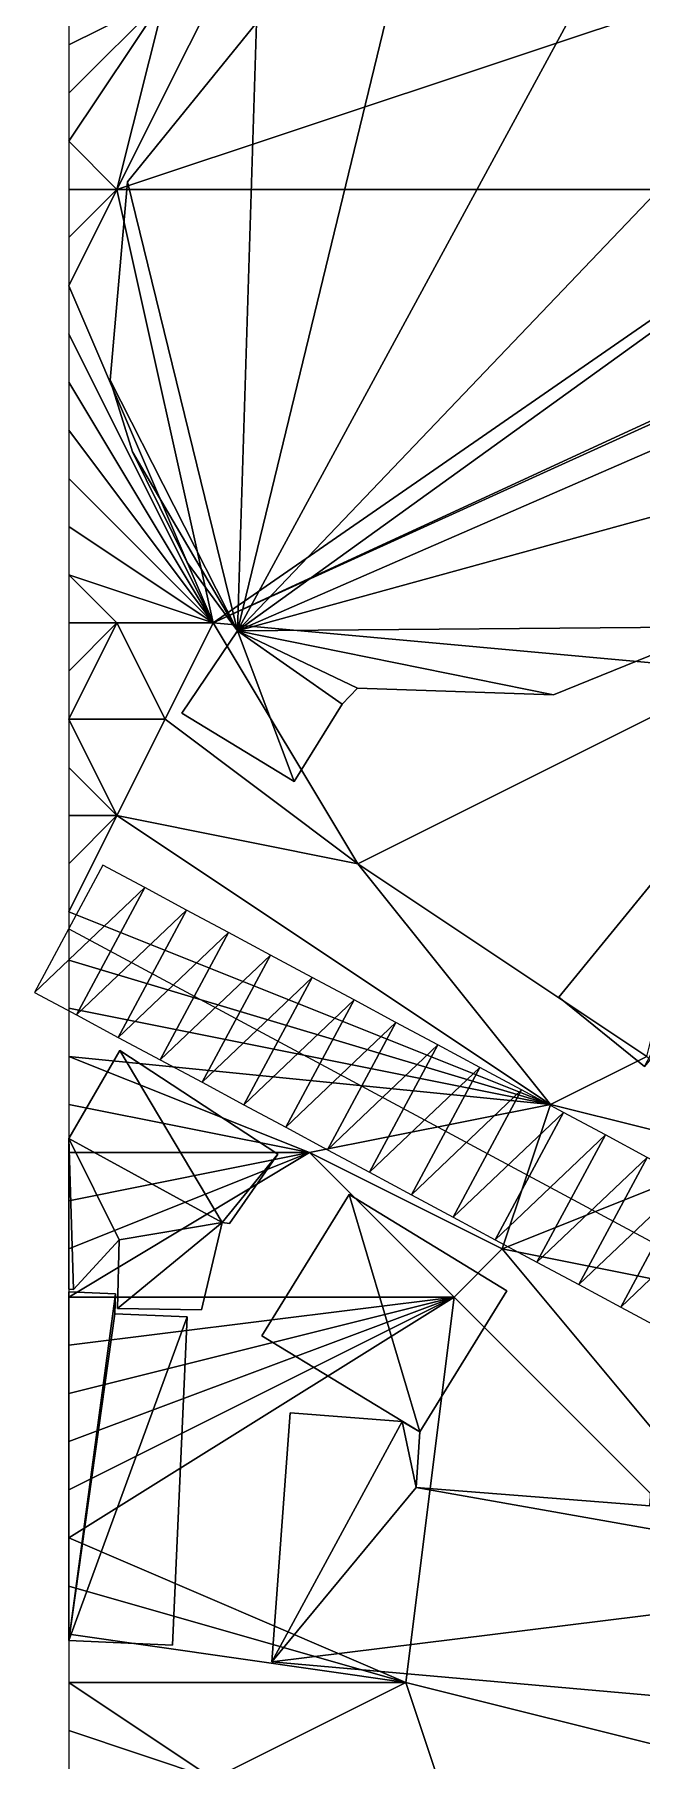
# Model space of a CAD drawing. Header units: metres. Extents: x -1103 to 901, y -902 to 905.
# Drawn here: x -1101.4 to -1076.2, y -113.2 to -41.6 of the extents above; entities that cross this region are included whole.
import ezdxf

# ---------------------------------------------------------------- set-up
doc = ezdxf.new("R2010")
doc.units = ezdxf.units.M
for name, color, linetype in [('OSM_BUILDING_FOOTPRINTS', 7, 'CONTINUOUS'), ('OSM_BUILDING_ROOFS', 1, 'CONTINUOUS'), ('OSM_BUILDING_WALLS', 8, 'CONTINUOUS'), ('OSM_ROAD_AXES', 2, 'CONTINUOUS'), ('OSM_ROAD_SURFACE', 9, 'CONTINUOUS'), ('OSM_TERRAIN', 3, 'CONTINUOUS')]:
    doc.layers.add(name, color=color, linetype=linetype)

msp = doc.modelspace()

# ---------------------------------------------------------------- linework, layer by layer
at = {"layer": 'OSM_BUILDING_FOOTPRINTS'}
for points in [[(-1095.301, -69.749, 15.921), (-1092.99, -66.332, 15.921), (-1095.08, -63.49, 15.921), (-1097.357, -58.889, 15.921), (-1098.274, -55.915, 15.921), (-1097.556, -47.687, 15.921), (-1092.206, -41.084, 15.921), (-1086.016, -37.59, 15.921), (-1077.416, -37.589, 15.921), (-1070.375, -42.643, 15.921), (-1067.766, -48.139, 15.921), (-1067.313, -55.14, 15.921), (-1068.739, -59.663, 15.921), (-1072.906, -66.166, 15.921), (-1079.87, -68.986, 15.921), (-1088.016, -68.71, 15.921), (-1088.646, -69.373, 15.921), (-1090.636, -72.591, 15.921), (-1095.301, -69.749, 15.921)], [(-1079.648, -81.549, 16.204), (-1065.312, -64.009, 16.204), (-1061.753, -66.884, 16.204), (-1076.089, -84.424, 16.204), (-1079.648, -81.549, 16.204)], [(-1093.631, -90.905, 15.07), (-1093.322, -90.938, 15.07), (-1091.321, -88.063, 15.07), (-1097.876, -83.761, 15.07), (-1100, -87.414, 15.07), (-1100, -93.671, 15.07), (-1099.799, -93.681, 15.07), (-1097.909, -91.624, 15.07), (-1097.975, -94.466, 15.07), (-1094.493, -94.532, 15.07)], [(-1091.984, -95.605, 15.056), (-1088.358, -89.733, 15.056), (-1081.804, -93.736, 15.056), (-1085.429, -99.597, 15.056), (-1091.984, -95.605, 15.056)], [(-1095.079, -94.82, 15.072), (-1098.086, -94.687, 15.072), (-1098.052, -93.858, 15.072), (-1100, -93.773, 15.072), (-1100, -108.263, 15.072), (-1095.687, -108.456, 15.072)], [(-1090.812, -98.801, 15.039), (-1086.159, -99.166, 15.039), (-1085.429, -99.597, 15.039), (-1085.573, -101.909, 15.039), (-1075.868, -102.66, 15.039), (-1075.691, -100.039, 15.039), (-1074.574, -98.801, 15.039), (-1063.974, -105.724, 15.039), (-1066.693, -111.342, 15.039), (-1091.564, -109.152, 15.039), (-1090.812, -98.801, 15.039)]]:
    msp.add_polyline3d(points, close=True, dxfattribs=at)
at = {"layer": 'OSM_BUILDING_ROOFS'}
for points in [[(-1092.99, -66.332, 40.321), (-1070.375, -42.643, 40.321), (-1077.416, -37.589, 40.321)], [(-1092.99, -66.332, 40.321), (-1077.416, -37.589, 40.321), (-1086.016, -37.59, 40.321)], [(-1092.99, -66.332, 40.321), (-1086.016, -37.59, 40.321), (-1092.206, -41.084, 40.321)], [(-1092.99, -66.332, 40.321), (-1092.206, -41.084, 40.321), (-1097.556, -47.687, 40.321)], [(-1092.99, -66.332, 40.321), (-1067.766, -48.139, 40.321), (-1070.375, -42.643, 40.321)], [(-1092.99, -66.332, 40.321), (-1097.556, -47.687, 40.321), (-1098.274, -55.915, 40.321)], [(-1092.99, -66.332, 40.321), (-1067.313, -55.14, 40.321), (-1067.766, -48.139, 40.321)], [(-1092.99, -66.332, 40.321), (-1068.739, -59.663, 40.321), (-1067.313, -55.14, 40.321)], [(-1092.99, -66.332, 40.321), (-1098.274, -55.915, 40.321), (-1097.357, -58.889, 40.321)], [(-1092.99, -66.332, 40.321), (-1097.357, -58.889, 40.321), (-1095.08, -63.49, 40.321)], [(-1092.99, -66.332, 40.321), (-1072.906, -66.166, 40.321), (-1068.739, -59.663, 40.321)], [(-1065.312, -64.009, 31.004), (-1079.648, -81.549, 31.004), (-1076.089, -84.424, 31.004)], [(-1092.99, -66.332, 40.321), (-1095.301, -69.749, 40.321), (-1090.636, -72.591, 40.321)], [(-1092.99, -66.332, 40.321), (-1079.87, -68.986, 40.321), (-1072.906, -66.166, 40.321)], [(-1092.99, -66.332, 40.321), (-1090.636, -72.591, 40.321), (-1088.646, -69.373, 40.321)], [(-1092.99, -66.332, 40.321), (-1088.646, -69.373, 40.321), (-1088.016, -68.71, 40.321)], [(-1092.99, -66.332, 40.321), (-1088.016, -68.71, 40.321), (-1079.87, -68.986, 40.321)], [(-1093.631, -90.905, 36.27), (-1097.876, -83.761, 36.27), (-1100, -87.414, 36.27)], [(-1093.631, -90.905, 36.27), (-1091.321, -88.063, 36.27), (-1097.876, -83.761, 36.27)], [(-1100, -87.414, 36.27), (-1100, -93.671, 36.27), (-1099.799, -93.681, 36.27)], [(-1100, -87.414, 36.27), (-1099.799, -93.681, 36.27), (-1097.909, -91.624, 36.27)], [(-1097.909, -91.624, 36.27), (-1093.631, -90.905, 36.27), (-1100, -87.414, 36.27)], [(-1093.631, -90.905, 36.27), (-1093.322, -90.938, 36.27), (-1091.321, -88.063, 36.27)], [(-1088.358, -89.733, 26.656), (-1091.984, -95.605, 26.656), (-1085.429, -99.597, 26.656)], [(-1088.358, -89.733, 26.656), (-1085.429, -99.597, 26.656), (-1081.804, -93.736, 26.656)], [(-1097.975, -94.466, 36.27), (-1094.493, -94.532, 36.27), (-1093.631, -90.905, 36.27)], [(-1097.909, -91.624, 36.27), (-1097.975, -94.466, 36.27), (-1093.631, -90.905, 36.27)], [(-1100, -108.263, 29.872), (-1098.052, -93.858, 29.872), (-1100, -93.773, 29.872)], [(-1100, -108.263, 29.872), (-1098.086, -94.687, 29.872), (-1098.052, -93.858, 29.872)], [(-1100, -108.263, 29.872), (-1095.079, -94.82, 29.872), (-1098.086, -94.687, 29.872)], [(-1100, -108.263, 29.872), (-1095.687, -108.456, 29.872), (-1095.079, -94.82, 29.872)], [(-1086.159, -99.166, 39.439), (-1090.812, -98.801, 39.439), (-1091.564, -109.152, 39.439)], [(-1085.573, -101.909, 39.439), (-1086.159, -99.166, 39.439), (-1091.564, -109.152, 39.439)], [(-1085.573, -101.909, 39.439), (-1085.429, -99.597, 39.439), (-1086.159, -99.166, 39.439)], [(-1085.573, -101.909, 39.439), (-1091.564, -109.152, 39.439), (-1063.974, -105.724, 39.439)], [(-1063.974, -105.724, 39.439), (-1075.868, -102.66, 39.439), (-1085.573, -101.909, 39.439)], [(-1091.564, -109.152, 39.439), (-1066.693, -111.342, 39.439), (-1063.974, -105.724, 39.439)]]:
    msp.add_3dface(points, dxfattribs=at)
at = {"layer": 'OSM_BUILDING_WALLS'}
for points in [[(-1070.375, -42.643, 15.921), (-1077.416, -37.589, 15.921), (-1077.416, -37.589, 40.321)], [(-1070.375, -42.643, 15.921), (-1077.416, -37.589, 40.321), (-1070.375, -42.643, 40.321)], [(-1092.206, -41.084, 15.921), (-1097.556, -47.687, 15.921), (-1097.556, -47.687, 40.321)], [(-1092.206, -41.084, 15.921), (-1097.556, -47.687, 40.321), (-1092.206, -41.084, 40.321)], [(-1097.556, -47.687, 15.921), (-1098.274, -55.915, 15.921), (-1098.274, -55.915, 40.321)], [(-1097.556, -47.687, 15.921), (-1098.274, -55.915, 40.321), (-1097.556, -47.687, 40.321)], [(-1098.274, -55.915, 15.921), (-1097.357, -58.889, 15.921), (-1097.357, -58.889, 40.321)], [(-1098.274, -55.915, 15.921), (-1097.357, -58.889, 40.321), (-1098.274, -55.915, 40.321)], [(-1097.357, -58.889, 15.921), (-1095.08, -63.49, 15.921), (-1095.08, -63.49, 40.321)], [(-1097.357, -58.889, 15.921), (-1095.08, -63.49, 40.321), (-1097.357, -58.889, 40.321)], [(-1095.08, -63.49, 15.921), (-1092.99, -66.332, 15.921), (-1092.99, -66.332, 40.321)], [(-1095.08, -63.49, 15.921), (-1092.99, -66.332, 40.321), (-1095.08, -63.49, 40.321)], [(-1065.312, -64.009, 16.204), (-1079.648, -81.549, 16.204), (-1079.648, -81.549, 31.004)], [(-1065.312, -64.009, 16.204), (-1079.648, -81.549, 31.004), (-1065.312, -64.009, 31.004)], [(-1092.99, -66.332, 15.921), (-1095.301, -69.749, 15.921), (-1095.301, -69.749, 40.321)], [(-1092.99, -66.332, 15.921), (-1095.301, -69.749, 40.321), (-1092.99, -66.332, 40.321)], [(-1079.87, -68.986, 15.921), (-1072.906, -66.166, 15.921), (-1072.906, -66.166, 40.321)], [(-1079.87, -68.986, 15.921), (-1072.906, -66.166, 40.321), (-1079.87, -68.986, 40.321)], [(-1088.646, -69.373, 15.921), (-1088.016, -68.71, 15.921), (-1088.016, -68.71, 40.321)], [(-1088.646, -69.373, 15.921), (-1088.016, -68.71, 40.321), (-1088.646, -69.373, 40.321)], [(-1088.016, -68.71, 15.921), (-1079.87, -68.986, 15.921), (-1079.87, -68.986, 40.321)], [(-1088.016, -68.71, 15.921), (-1079.87, -68.986, 40.321), (-1088.016, -68.71, 40.321)], [(-1090.636, -72.591, 15.921), (-1088.646, -69.373, 15.921), (-1088.646, -69.373, 40.321)], [(-1090.636, -72.591, 15.921), (-1088.646, -69.373, 40.321), (-1090.636, -72.591, 40.321)], [(-1095.301, -69.749, 15.921), (-1090.636, -72.591, 15.921), (-1090.636, -72.591, 40.321)], [(-1095.301, -69.749, 15.921), (-1090.636, -72.591, 40.321), (-1095.301, -69.749, 40.321)], [(-1079.648, -81.549, 16.204), (-1076.089, -84.424, 16.204), (-1076.089, -84.424, 31.004)], [(-1079.648, -81.549, 16.204), (-1076.089, -84.424, 31.004), (-1079.648, -81.549, 31.004)], [(-1097.876, -83.761, 15.07), (-1100, -87.414, 15.07), (-1100, -87.414, 36.27)], [(-1097.876, -83.761, 15.07), (-1100, -87.414, 36.27), (-1097.876, -83.761, 36.27)], [(-1091.321, -88.063, 15.07), (-1097.876, -83.761, 15.07), (-1097.876, -83.761, 36.27)], [(-1091.321, -88.063, 15.07), (-1097.876, -83.761, 36.27), (-1091.321, -88.063, 36.27)], [(-1100, -87.414, 15.07), (-1100, -93.671, 15.07), (-1100, -93.671, 36.27)], [(-1100, -87.414, 15.07), (-1100, -93.671, 36.27), (-1100, -87.414, 36.27)], [(-1093.322, -90.938, 15.07), (-1091.321, -88.063, 15.07), (-1091.321, -88.063, 36.27)], [(-1093.322, -90.938, 15.07), (-1091.321, -88.063, 36.27), (-1093.322, -90.938, 36.27)], [(-1088.358, -89.733, 15.056), (-1091.984, -95.605, 15.056), (-1091.984, -95.605, 26.656)], [(-1088.358, -89.733, 15.056), (-1091.984, -95.605, 26.656), (-1088.358, -89.733, 26.656)], [(-1081.804, -93.736, 15.056), (-1088.358, -89.733, 15.056), (-1088.358, -89.733, 26.656)], [(-1081.804, -93.736, 15.056), (-1088.358, -89.733, 26.656), (-1081.804, -93.736, 26.656)], [(-1094.493, -94.532, 15.07), (-1093.631, -90.905, 15.07), (-1093.631, -90.905, 36.27)], [(-1094.493, -94.532, 15.07), (-1093.631, -90.905, 36.27), (-1094.493, -94.532, 36.27)], [(-1093.631, -90.905, 15.07), (-1093.322, -90.938, 15.07), (-1093.322, -90.938, 36.27)], [(-1093.631, -90.905, 15.07), (-1093.322, -90.938, 36.27), (-1093.631, -90.905, 36.27)], [(-1099.799, -93.681, 15.07), (-1097.909, -91.624, 15.07), (-1097.909, -91.624, 36.27)], [(-1099.799, -93.681, 15.07), (-1097.909, -91.624, 36.27), (-1099.799, -93.681, 36.27)], [(-1097.909, -91.624, 15.07), (-1097.975, -94.466, 15.07), (-1097.975, -94.466, 36.27)], [(-1097.909, -91.624, 15.07), (-1097.975, -94.466, 36.27), (-1097.909, -91.624, 36.27)], [(-1100, -93.671, 15.07), (-1099.799, -93.681, 15.07), (-1099.799, -93.681, 36.27)], [(-1100, -93.671, 15.07), (-1099.799, -93.681, 36.27), (-1100, -93.671, 36.27)], [(-1098.052, -93.858, 15.072), (-1100, -93.773, 15.072), (-1100, -93.773, 29.872)], [(-1098.052, -93.858, 15.072), (-1100, -93.773, 29.872), (-1098.052, -93.858, 29.872)], [(-1100, -93.773, 15.072), (-1100, -108.263, 15.072), (-1100, -108.263, 29.872)], [(-1100, -93.773, 15.072), (-1100, -108.263, 29.872), (-1100, -93.773, 29.872)], [(-1098.086, -94.687, 15.072), (-1098.052, -93.858, 15.072), (-1098.052, -93.858, 29.872)], [(-1098.086, -94.687, 15.072), (-1098.052, -93.858, 29.872), (-1098.086, -94.687, 29.872)], [(-1085.429, -99.597, 15.056), (-1081.804, -93.736, 15.056), (-1081.804, -93.736, 26.656)], [(-1085.429, -99.597, 15.056), (-1081.804, -93.736, 26.656), (-1085.429, -99.597, 26.656)], [(-1097.975, -94.466, 15.07), (-1094.493, -94.532, 15.07), (-1094.493, -94.532, 36.27)], [(-1097.975, -94.466, 15.07), (-1094.493, -94.532, 36.27), (-1097.975, -94.466, 36.27)], [(-1095.079, -94.82, 15.072), (-1098.086, -94.687, 15.072), (-1098.086, -94.687, 29.872)], [(-1095.079, -94.82, 15.072), (-1098.086, -94.687, 29.872), (-1095.079, -94.82, 29.872)], [(-1095.687, -108.456, 15.072), (-1095.079, -94.82, 15.072), (-1095.079, -94.82, 29.872)], [(-1095.687, -108.456, 15.072), (-1095.079, -94.82, 29.872), (-1095.687, -108.456, 29.872)], [(-1091.984, -95.605, 15.056), (-1085.429, -99.597, 15.056), (-1085.429, -99.597, 26.656)], [(-1091.984, -95.605, 15.056), (-1085.429, -99.597, 26.656), (-1091.984, -95.605, 26.656)], [(-1090.812, -98.801, 15.039), (-1091.564, -109.152, 15.039), (-1091.564, -109.152, 39.439)], [(-1090.812, -98.801, 15.039), (-1091.564, -109.152, 39.439), (-1090.812, -98.801, 39.439)], [(-1086.159, -99.166, 15.039), (-1090.812, -98.801, 15.039), (-1090.812, -98.801, 39.439)], [(-1086.159, -99.166, 15.039), (-1090.812, -98.801, 39.439), (-1086.159, -99.166, 39.439)], [(-1085.429, -99.597, 15.039), (-1086.159, -99.166, 15.039), (-1086.159, -99.166, 39.439)], [(-1085.429, -99.597, 15.039), (-1086.159, -99.166, 39.439), (-1085.429, -99.597, 39.439)], [(-1085.573, -101.909, 15.039), (-1085.429, -99.597, 15.039), (-1085.429, -99.597, 39.439)], [(-1085.573, -101.909, 15.039), (-1085.429, -99.597, 39.439), (-1085.573, -101.909, 39.439)], [(-1075.868, -102.66, 15.039), (-1085.573, -101.909, 15.039), (-1085.573, -101.909, 39.439)], [(-1075.868, -102.66, 15.039), (-1085.573, -101.909, 39.439), (-1075.868, -102.66, 39.439)], [(-1100, -108.263, 15.072), (-1095.687, -108.456, 15.072), (-1095.687, -108.456, 29.872)], [(-1100, -108.263, 15.072), (-1095.687, -108.456, 29.872), (-1100, -108.263, 29.872)], [(-1091.564, -109.152, 15.039), (-1066.693, -111.342, 15.039), (-1066.693, -111.342, 39.439)], [(-1091.564, -109.152, 15.039), (-1066.693, -111.342, 39.439), (-1091.564, -109.152, 39.439)]]:
    msp.add_3dface(points, dxfattribs=at)
at = {"layer": 'OSM_ROAD_AXES'}
msp.add_polyline3d([(-1100, -78.701, 17.069), (-1053.064, -103.91, 17.163)], dxfattribs=at)
at = {"layer": 'OSM_ROAD_SURFACE'}
for points in [[(-1101.419, -81.344, 17.16), (-1096.842, -76.992, 17.171), (-1098.581, -76.058, 17.134)], [(-1101.419, -81.344, 17.16), (-1099.681, -82.278, 17.165), (-1096.842, -76.992, 17.171)], [(-1099.681, -82.278, 17.165), (-1095.104, -77.925, 17.208), (-1096.842, -76.992, 17.171)], [(-1099.681, -82.278, 17.165), (-1097.943, -83.211, 17.191), (-1095.104, -77.925, 17.208)], [(-1097.943, -83.211, 17.191), (-1093.365, -78.859, 17.245), (-1095.104, -77.925, 17.208)], [(-1097.943, -83.211, 17.191), (-1096.204, -84.145, 17.218), (-1093.365, -78.859, 17.245)], [(-1096.204, -84.145, 17.218), (-1091.627, -79.793, 17.282), (-1093.365, -78.859, 17.245)], [(-1096.204, -84.145, 17.218), (-1094.466, -85.078, 17.262), (-1091.627, -79.793, 17.282)], [(-1094.466, -85.078, 17.262), (-1089.889, -80.726, 17.319), (-1091.627, -79.793, 17.282)], [(-1094.466, -85.078, 17.262), (-1092.728, -86.012, 17.315), (-1089.889, -80.726, 17.319)], [(-1092.728, -86.012, 17.315), (-1088.15, -81.66, 17.356), (-1089.889, -80.726, 17.319)], [(-1092.728, -86.012, 17.315), (-1090.989, -86.946, 17.367), (-1088.15, -81.66, 17.356)], [(-1090.989, -86.946, 17.367), (-1086.412, -82.594, 17.393), (-1088.15, -81.66, 17.356)], [(-1090.989, -86.946, 17.367), (-1089.251, -87.879, 17.419), (-1086.412, -82.594, 17.393)], [(-1089.251, -87.879, 17.419), (-1084.673, -83.527, 17.43), (-1086.412, -82.594, 17.393)], [(-1089.251, -87.879, 17.419), (-1087.512, -88.813, 17.439), (-1084.673, -83.527, 17.43)], [(-1087.512, -88.813, 17.439), (-1082.935, -84.461, 17.467), (-1084.673, -83.527, 17.43)], [(-1087.512, -88.813, 17.439), (-1085.774, -89.747, 17.459), (-1082.935, -84.461, 17.467)], [(-1085.774, -89.747, 17.459), (-1081.197, -85.395, 17.504), (-1082.935, -84.461, 17.467)], [(-1085.774, -89.747, 17.459), (-1084.036, -90.68, 17.479), (-1081.197, -85.395, 17.504)], [(-1084.036, -90.68, 17.479), (-1079.458, -86.328, 17.532), (-1081.197, -85.395, 17.504)], [(-1084.036, -90.68, 17.479), (-1082.297, -91.614, 17.499), (-1079.458, -86.328, 17.532)], [(-1082.297, -91.614, 17.499), (-1077.72, -87.262, 17.54), (-1079.458, -86.328, 17.532)], [(-1082.297, -91.614, 17.499), (-1080.559, -92.548, 17.48), (-1077.72, -87.262, 17.54)], [(-1080.559, -92.548, 17.48), (-1075.982, -88.196, 17.548), (-1077.72, -87.262, 17.54)], [(-1080.559, -92.548, 17.48), (-1078.821, -93.481, 17.451), (-1075.982, -88.196, 17.548)], [(-1078.821, -93.481, 17.451), (-1074.243, -89.129, 17.549), (-1075.982, -88.196, 17.548)], [(-1078.821, -93.481, 17.451), (-1077.082, -94.415, 17.423), (-1074.243, -89.129, 17.549)], [(-1077.082, -94.415, 17.423), (-1072.505, -90.063, 17.502), (-1074.243, -89.129, 17.549)], [(-1077.082, -94.415, 17.423), (-1075.344, -95.349, 17.394), (-1072.505, -90.063, 17.502)]]:
    msp.add_3dface(points, dxfattribs=at)
at = {"layer": 'OSM_TERRAIN'}
for points in [[(-1098, -48, 17.952), (-1092, -36, 17.941), (-1096, -40, 17.456)], [(-1098, -48, 17.952), (-1074, -40, 18.051), (-1092, -36, 17.941)], [(-1100, -46, 17.474), (-1096, -40, 17.456), (-1100, -44, 17.219)], [(-1100, -46, 17.474), (-1098, -48, 17.952), (-1096, -40, 17.456)], [(-1100, -44, 17.219), (-1096, -40, 17.456), (-1100, -42, 17.248)], [(-1100, -42, 17.248), (-1096, -40, 17.456), (-1100, -40, 17.302)], [(-1068, -48, 18.04), (-1074, -40, 18.051), (-1098, -48, 17.952)], [(-1100, -48, 17.555), (-1098, -48, 17.952), (-1100, -46, 17.474)], [(-1094, -66, 17.923), (-1098, -48, 17.952), (-1100, -52, 17.566)], [(-1100, -52, 17.566), (-1098, -48, 17.952), (-1100, -50, 17.559)], [(-1100, -50, 17.559), (-1098, -48, 17.952), (-1100, -48, 17.555)], [(-1094, -66, 17.923), (-1068, -48, 18.04), (-1098, -48, 17.952)], [(-1094, -66, 17.923), (-1068, -54, 18.151), (-1068, -48, 18.04)], [(-1100, -54, 17.58), (-1094, -66, 17.923), (-1100, -52, 17.566)], [(-1100, -56, 17.616), (-1094, -66, 17.923), (-1100, -54, 17.58)], [(-1072, -56, 18.04), (-1068, -54, 18.151), (-1094, -66, 17.923)], [(-1100, -58, 17.482), (-1094, -66, 17.923), (-1100, -56, 17.616)], [(-1094, -66, 17.923), (-1072, -68, 18.314), (-1072, -56, 18.04)], [(-1100, -60, 17.33), (-1094, -66, 17.923), (-1100, -58, 17.482)], [(-1100, -62, 17.11), (-1094, -66, 17.923), (-1100, -60, 17.33)], [(-1100, -64, 17.047), (-1094, -66, 17.923), (-1100, -62, 17.11)], [(-1100, -66, 17.046), (-1098, -66, 17.13), (-1100, -64, 17.047)], [(-1100, -64, 17.047), (-1098, -66, 17.13), (-1094, -66, 17.923)], [(-1100, -68, 17.046), (-1100, -70, 17.046), (-1098, -66, 17.13)], [(-1100, -68, 17.046), (-1098, -66, 17.13), (-1100, -66, 17.046)], [(-1100, -70, 17.046), (-1096, -70, 17.879), (-1098, -66, 17.13)], [(-1096, -70, 17.879), (-1094, -66, 17.923), (-1098, -66, 17.13)], [(-1088, -76, 17.597), (-1094, -66, 17.923), (-1096, -70, 17.879)], [(-1088, -76, 17.597), (-1072, -68, 18.314), (-1094, -66, 17.923)], [(-1088, -76, 17.597), (-1076, -84, 18.31), (-1072, -68, 18.314)], [(-1100, -72, 17.046), (-1098, -74, 17.089), (-1100, -70, 17.046)], [(-1098, -74, 17.089), (-1096, -70, 17.879), (-1100, -70, 17.046)], [(-1098, -74, 17.089), (-1088, -76, 17.597), (-1096, -70, 17.879)], [(-1100, -74, 17.056), (-1098, -74, 17.089), (-1100, -72, 17.046)], [(-1080, -86, 17.479), (-1098, -74, 17.089), (-1100, -78, 17.062)], [(-1100, -76, 17.062), (-1100, -78, 17.062), (-1098, -74, 17.089)], [(-1100, -76, 17.062), (-1098, -74, 17.089), (-1100, -74, 17.056)], [(-1080, -86, 17.479), (-1088, -76, 17.597), (-1098, -74, 17.089)], [(-1080, -86, 17.479), (-1076, -84, 18.31), (-1088, -76, 17.597)], [(-1100, -80, 17.083), (-1080, -86, 17.479), (-1100, -78, 17.062)], [(-1100, -82, 17.111), (-1080, -86, 17.479), (-1100, -80, 17.083)], [(-1100, -84, 17.092), (-1080, -86, 17.479), (-1100, -82, 17.111)], [(-1100, -86, 17.068), (-1090, -88, 17.36), (-1100, -84, 17.092)], [(-1090, -88, 17.36), (-1080, -86, 17.479), (-1100, -84, 17.092)], [(-1072, -88, 17.523), (-1076, -84, 18.31), (-1080, -86, 17.479)], [(-1100, -88, 17.071), (-1090, -88, 17.36), (-1100, -86, 17.068)], [(-1090, -88, 17.36), (-1082, -92, 17.452), (-1080, -86, 17.479)], [(-1082, -92, 17.452), (-1072, -88, 17.523), (-1080, -86, 17.479)], [(-1100, -94, 17.085), (-1090, -88, 17.36), (-1100, -92, 17.071)], [(-1100, -94, 17.085), (-1084, -94, 17.133), (-1090, -88, 17.36)], [(-1100, -92, 17.071), (-1090, -88, 17.36), (-1100, -90, 17.071)], [(-1100, -90, 17.071), (-1090, -88, 17.36), (-1100, -88, 17.071)], [(-1084, -94, 17.133), (-1082, -92, 17.452), (-1090, -88, 17.36)], [(-1082, -92, 17.452), (-1062, -96, 17.158), (-1072, -88, 17.523)], [(-1084, -94, 17.133), (-1062, -116, 17.057), (-1082, -92, 17.452)], [(-1082, -92, 17.452), (-1062, -116, 17.057), (-1062, -96, 17.158)], [(-1100, -104, 17.175), (-1086, -110, 17.057), (-1084, -94, 17.133)], [(-1100, -104, 17.175), (-1084, -94, 17.133), (-1100, -102, 17.142)], [(-1100, -102, 17.142), (-1084, -94, 17.133), (-1100, -100, 17.132)], [(-1100, -100, 17.132), (-1084, -94, 17.133), (-1100, -98, 17.127)], [(-1100, -98, 17.127), (-1084, -94, 17.133), (-1100, -96, 17.113)], [(-1084, -94, 17.133), (-1100, -94, 17.085), (-1100, -96, 17.113)], [(-1086, -110, 17.057), (-1062, -116, 17.057), (-1084, -94, 17.133)], [(-1100, -106, 17.184), (-1086, -110, 17.057), (-1100, -104, 17.175)], [(-1100, -108, 17.184), (-1086, -110, 17.057), (-1100, -106, 17.184)], [(-1100, -110, 17.371), (-1086, -110, 17.057), (-1100, -108, 17.184)], [(-1100, -112, 17.784), (-1094, -114, 17.695), (-1100, -110, 17.371)], [(-1094, -114, 17.695), (-1086, -110, 17.057), (-1100, -110, 17.371)], [(-1094, -114, 17.695), (-1082, -122, 17.209), (-1086, -110, 17.057)], [(-1082, -122, 17.209), (-1062, -116, 17.057), (-1086, -110, 17.057)], [(-1100, -114, 17.863), (-1094, -114, 17.695), (-1100, -112, 17.784)]]:
    msp.add_3dface(points, dxfattribs=at)

doc.saveas('drawing.dxf')
